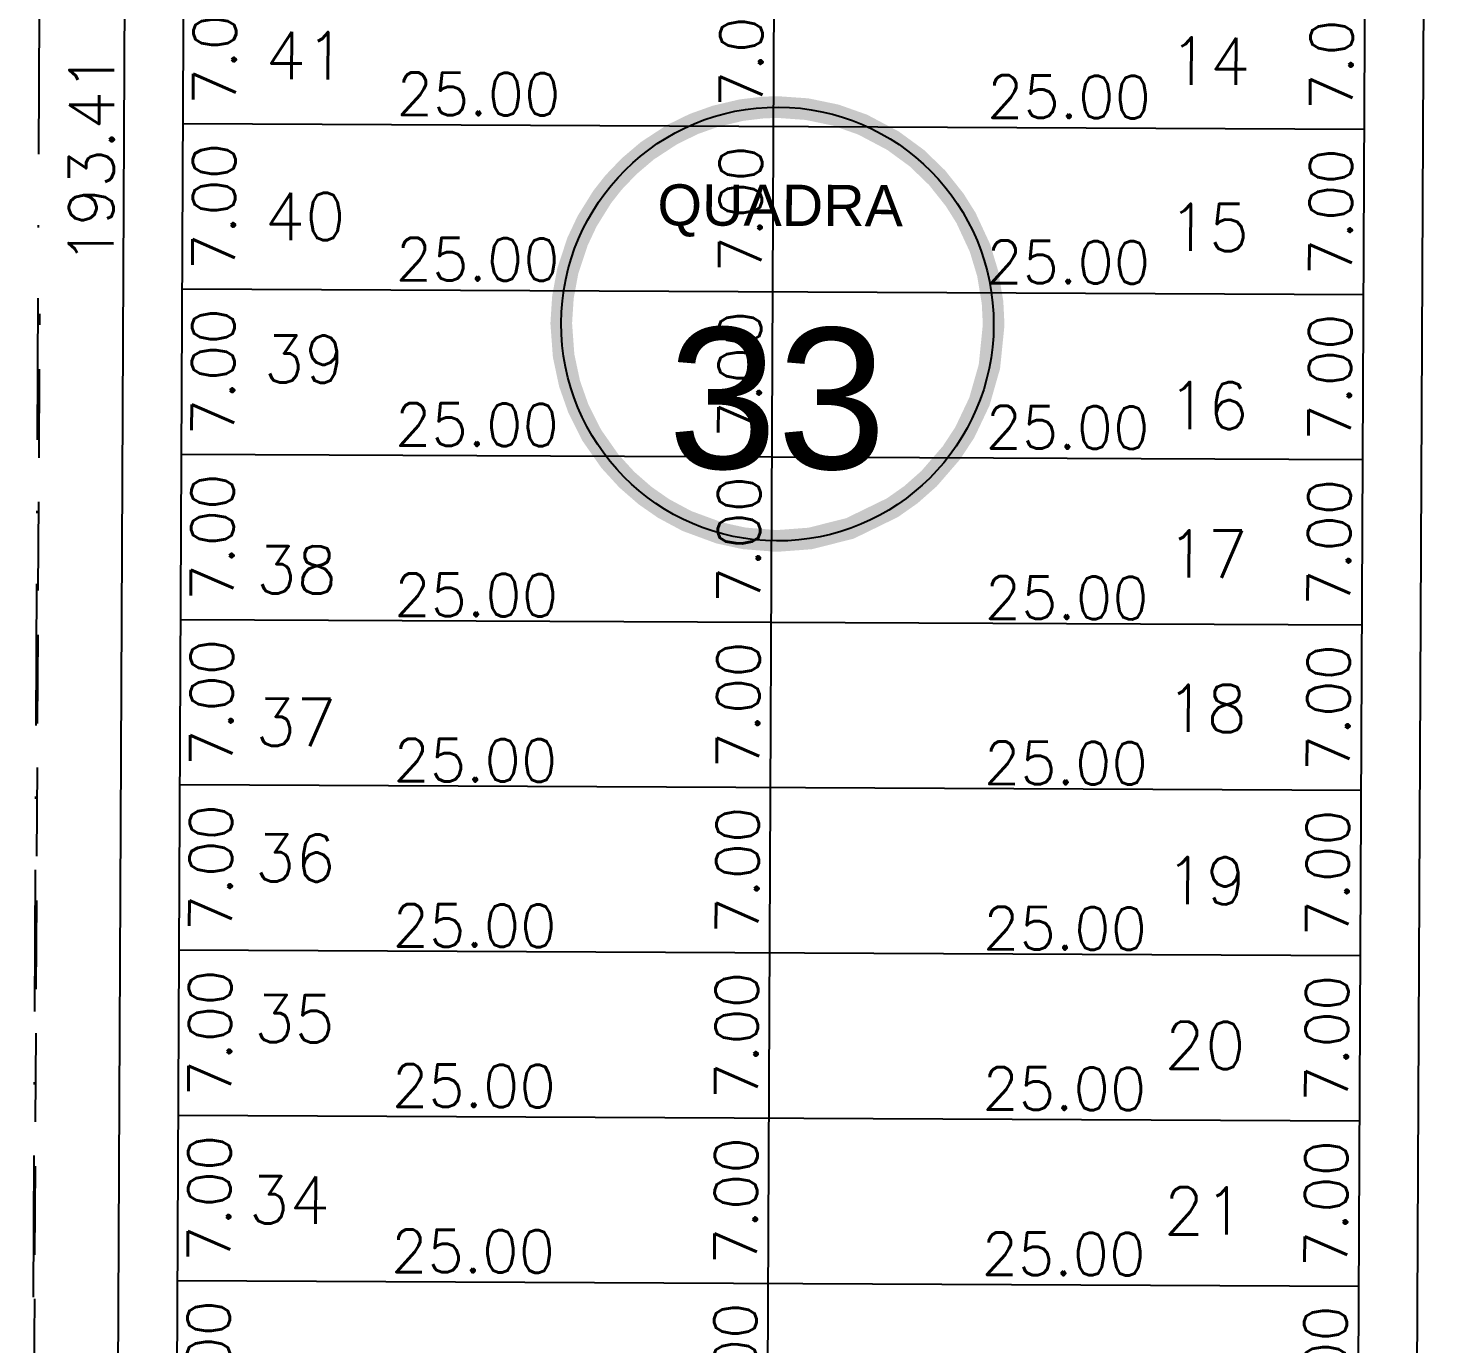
# Model space of a CAD drawing. Header units: millimetres. Extents: x -4430026 to 4783824, y 584 to 9593110.
# Drawn here: x 2610.2 to 2669.7, y 1553.8 to 1609.6 of the extents above; entities that cross this region are included whole.
import ezdxf
from ezdxf.enums import TextEntityAlignment as Align

# ---------------------------------------------------------------- set-up
doc = ezdxf.new("R2010")
doc.units = ezdxf.units.MM
for name, pattern in [('DASHDOT', [1, 0.5, -0.25, 0, -0.25]), ('HIDDEN', [0.375, 0.25, -0.125]), ('HIDDEN2', [0.1875, 0.125, -0.0625])]:
    doc.linetypes.add(name, pattern=pattern)
for name, color, linetype in [('boundary filipe', 6, 'Continuous'), ('Calçada', 1, 'Continuous'), ('Cota', 8, 'Continuous'), ('COTAS', 8, 'Continuous'), ('Lotes', 2, 'Continuous'), ('Numero de lotes', 5, 'Continuous'), ('númeraçãoquadras', 4, 'Continuous'), ('Projeção', 8, 'HIDDEN2'), ('QUADRA', 4, 'Continuous')]:
    doc.layers.add(name, color=color, linetype=linetype)
doc.styles.add('arcad1', font='romans.shx')
doc.styles.add('ROMANS', font='romans.shx')
doc.styles.add('STYLE1', font='sanss___.ttf')
doc.dimstyles.new('BOLA100', dxfattribs={"dimscale": 0, "dimtxt": 1.9, "dimasz": 0.18, "dimexe": 0.18, "dimexo": 0.063, "dimgap": 0, "dimtad": 1, "dimzin": 4, "dimdsep": 46, "dimtxsty": 'ROMANS', "dimcen": 0.09, "dimse1": 1, "dimse2": 1, "dimsd1": 1, "dimsd2": 1, "dimclrt": 256, "dimaunit": 1, "dimadec": 4, "dimazin": 0, "dimtfac": 1.2, "dimtix": 1, "dimtmove": 2, "dimatfit": 3, "dimfxl": 1, "dimtvp": 2, "dimtolj": 1, "dimtzin": 4, "dimarcsym": 0})
doc.dimstyles.get("Standard").update_dxf_attribs({"dimtxt": 0.18, "dimasz": 0.18, "dimexe": 0.18, "dimexo": 0.0625, "dimgap": 0.09, "dimtad": 0, "dimtih": 1, "dimtoh": 1, "dimdec": 4, "dimzin": 0, "dimdsep": 46, "dimtxsty": 'Standard', "dimcen": 0.09, "dimadec": 0, "dimazin": 0, "dimtfac": 1, "dimtdec": 4, "dimtofl": 0, "dimtmove": 0, "dimatfit": 3, "dimfxl": 1, "dimtolj": 1, "dimtzin": 0, "dimarcsym": 0})

# ---------------------------------------------------------------- blocks, each defined once
blk = doc.blocks.new('NUM_quadra')
at = {"color": 6, "const_width": 0.02}
blk.add_lwpolyline([(-0.0134, 0.1996), (-0.034, 0.1971), (-0.0579, 0.1914), (-0.0779, 0.1842), (-0.0981, 0.1743), (-0.1208, 0.1594), (-0.1377, 0.145), (-0.1521, 0.1299), (-0.1625, 0.1166), (-0.1764, 0.0942), (-0.1852, 0.0754), (-0.1941, 0.0483), (-0.1985, 0.0243), (-0.2, 0), (-0.1977, -0.0299), (-0.1921, -0.0556), (-0.1839, -0.0786), (-0.1713, -0.1033), (-0.1546, -0.1269), (-0.1389, -0.1439), (-0.1219, -0.1586), (-0.1046, -0.1705), (-0.0831, -0.1819), (-0.0531, -0.1928), (-0.0302, -0.1977), (0, -0.2), (0.0309, -0.1976), (0.0677, -0.1882), (0.1069, -0.169), (0.124, -0.1569), (0.1407, -0.1421), (0.1614, -0.1181), (0.1737, -0.0992), (0.187, -0.071), (0.1962, -0.0386), (0.2, 0), (0.1989, 0.0205), (0.1943, 0.0473), (0.1871, 0.0707), (0.1741, 0.0984), (0.1635, 0.1151), (0.1472, 0.1354), (0.1285, 0.1533), (0.1063, 0.1694), (0.0782, 0.1841), (0.0533, 0.1928), (0.0267, 0.1982), (0, 0.2)], close=True, dxfattribs=at)
blk.add_circle((0, 0), 0.2)
at = {"color": 3, "insert": (-0.1114, 0.1285), "char_height": 0.038, "width": 0.2663, "attachment_point": 1, "style": 'STYLE1'}
blk.add_mtext('\\fArial|b0|i0|c0|p34;QUADRA', dxfattribs=at)
at = {"color": 3, "style": 'STYLE1'}
blk.add_attdef('00', text='', height=0.13, dxfattribs=at).set_placement((0, -0.1335), align=Align.CENTER)
blk = doc.blocks.new('*D13709')
at = {"layer": 'DEFPOINTS', "color": 0, "linetype": 'ByBlock'}
for p in [(2611.151, 1700.816), (2610.244, 1507.413), (2610.244, 1507.413)]:
    blk.add_point(p, dxfattribs=at)
at = {"layer": 'COTAS', "linetype": 'ByBlock', "insert": (2612.925, 1604.022), "char_height": 1.9, "attachment_point": 5, "rotation": 89.73134, "style": 'ROMANS'}
blk.add_mtext('\\A1;193.41', dxfattribs=at)
blk = doc.blocks.new('*D10158')
at = {"layer": 'DEFPOINTS', "color": 0}
for p in [(2616.842, 1612.499), (2616.808, 1605.499), (2621.729, 1605.476)]:
    blk.add_point(p, dxfattribs=at)
at = {"layer": 'COTAS', "color": 41, "insert": (2618.145, 1608.993), "char_height": 1.8, "attachment_point": 5, "rotation": 89.72858, "style": 'ROMANS'}
blk.add_mtext('\\A1;7.00', dxfattribs=at)
blk = doc.blocks.new('*D10159')
at = {"layer": 'DEFPOINTS', "color": 0}
for p in [(2616.808, 1605.499), (2616.775, 1598.499), (2621.696, 1598.476)]:
    blk.add_point(p, dxfattribs=at)
at = {"layer": 'COTAS', "color": 41, "insert": (2618.112, 1601.993), "char_height": 1.8, "attachment_point": 5, "rotation": 89.72858, "style": 'ROMANS'}
blk.add_mtext('\\A1;7.00', dxfattribs=at)
blk = doc.blocks.new('*D10160')
at = {"layer": 'DEFPOINTS', "color": 0}
for p in [(2616.775, 1598.499), (2616.742, 1591.499), (2621.662, 1591.476)]:
    blk.add_point(p, dxfattribs=at)
at = {"layer": 'COTAS', "color": 41, "insert": (2618.079, 1594.993), "char_height": 1.8, "attachment_point": 5, "rotation": 89.72858, "style": 'ROMANS'}
blk.add_mtext('\\A1;7.00', dxfattribs=at)
blk = doc.blocks.new('*D10161')
at = {"layer": 'DEFPOINTS', "color": 0}
for p in [(2616.742, 1591.499), (2616.709, 1584.499), (2621.629, 1584.476)]:
    blk.add_point(p, dxfattribs=at)
at = {"layer": 'COTAS', "color": 41, "insert": (2618.046, 1587.993), "char_height": 1.8, "attachment_point": 5, "rotation": 89.72858, "style": 'ROMANS'}
blk.add_mtext('\\A1;7.00', dxfattribs=at)
blk = doc.blocks.new('*D10162')
at = {"layer": 'DEFPOINTS', "color": 0}
for p in [(2616.709, 1584.499), (2616.676, 1577.499), (2621.596, 1577.476)]:
    blk.add_point(p, dxfattribs=at)
at = {"layer": 'COTAS', "color": 41, "insert": (2618.013, 1580.993), "char_height": 1.8, "attachment_point": 5, "rotation": 89.72858, "style": 'ROMANS'}
blk.add_mtext('\\A1;7.00', dxfattribs=at)
blk = doc.blocks.new('*D10163')
at = {"layer": 'DEFPOINTS', "color": 0}
for p in [(2616.676, 1577.499), (2616.643, 1570.499), (2621.563, 1570.476)]:
    blk.add_point(p, dxfattribs=at)
at = {"layer": 'COTAS', "color": 41, "insert": (2617.98, 1573.993), "char_height": 1.8, "attachment_point": 5, "rotation": 89.72858, "style": 'ROMANS'}
blk.add_mtext('\\A1;7.00', dxfattribs=at)
blk = doc.blocks.new('*D10164')
at = {"layer": 'DEFPOINTS', "color": 0}
for p in [(2616.643, 1570.499), (2616.609, 1563.499), (2621.53, 1563.476)]:
    blk.add_point(p, dxfattribs=at)
at = {"layer": 'COTAS', "color": 41, "insert": (2617.946, 1566.993), "char_height": 1.8, "attachment_point": 5, "rotation": 89.72858, "style": 'ROMANS'}
blk.add_mtext('\\A1;7.00', dxfattribs=at)
blk = doc.blocks.new('*D10165')
at = {"layer": 'DEFPOINTS', "color": 0}
for p in [(2616.609, 1563.499), (2616.576, 1556.499), (2621.497, 1556.476)]:
    blk.add_point(p, dxfattribs=at)
at = {"layer": 'COTAS', "color": 41, "insert": (2617.913, 1559.993), "char_height": 1.8, "attachment_point": 5, "rotation": 89.72858, "style": 'ROMANS'}
blk.add_mtext('\\A1;7.00', dxfattribs=at)
blk = doc.blocks.new('*D10166')
at = {"layer": 'DEFPOINTS', "color": 0}
for p in [(2616.576, 1556.499), (2616.543, 1549.5), (2621.463, 1549.476)]:
    blk.add_point(p, dxfattribs=at)
at = {"layer": 'COTAS', "color": 41, "insert": (2617.88, 1552.993), "char_height": 1.8, "attachment_point": 5, "rotation": 89.72858, "style": 'ROMANS'}
blk.add_mtext('\\A1;7.00', dxfattribs=at)
blk = doc.blocks.new('*D10190')
at = {"layer": 'DEFPOINTS', "color": 0}
for p in [(2641.576, 1556.381), (2643.792, 1556.371), (2641.543, 1549.381)]:
    blk.add_point(p, dxfattribs=at)
at = {"layer": 'COTAS', "color": 41, "insert": (2640.176, 1552.888), "char_height": 1.8, "attachment_point": 5, "rotation": 89.72858, "style": 'ROMANS'}
blk.add_mtext('\\A1;7.00', dxfattribs=at)
blk = doc.blocks.new('*D10191')
at = {"layer": 'DEFPOINTS', "color": 0}
for p in [(2641.609, 1563.381), (2643.825, 1563.37), (2641.576, 1556.381)]:
    blk.add_point(p, dxfattribs=at)
at = {"layer": 'COTAS', "color": 41, "insert": (2640.209, 1559.888), "char_height": 1.8, "attachment_point": 5, "rotation": 89.72858, "style": 'ROMANS'}
blk.add_mtext('\\A1;7.00', dxfattribs=at)
blk = doc.blocks.new('*D10192')
at = {"layer": 'DEFPOINTS', "color": 0}
for p in [(2641.642, 1570.381), (2643.859, 1570.37), (2641.609, 1563.381)]:
    blk.add_point(p, dxfattribs=at)
at = {"layer": 'COTAS', "color": 41, "insert": (2640.242, 1566.887), "char_height": 1.8, "attachment_point": 5, "rotation": 89.72858, "style": 'ROMANS'}
blk.add_mtext('\\A1;7.00', dxfattribs=at)
blk = doc.blocks.new('*D10193')
at = {"layer": 'DEFPOINTS', "color": 0}
for p in [(2641.676, 1577.381), (2643.892, 1577.37), (2641.642, 1570.381)]:
    blk.add_point(p, dxfattribs=at)
at = {"layer": 'COTAS', "color": 41, "insert": (2640.275, 1573.887), "char_height": 1.8, "attachment_point": 5, "rotation": 89.72858, "style": 'ROMANS'}
blk.add_mtext('\\A1;7.00', dxfattribs=at)
blk = doc.blocks.new('*D10194')
at = {"layer": 'DEFPOINTS', "color": 0}
for p in [(2641.709, 1584.381), (2643.925, 1584.37), (2641.676, 1577.381)]:
    blk.add_point(p, dxfattribs=at)
at = {"layer": 'COTAS', "color": 41, "insert": (2640.308, 1580.887), "char_height": 1.8, "attachment_point": 5, "rotation": 89.72858, "style": 'ROMANS'}
blk.add_mtext('\\A1;7.00', dxfattribs=at)
blk = doc.blocks.new('*D10195')
at = {"layer": 'DEFPOINTS', "color": 0}
for p in [(2641.742, 1591.381), (2643.958, 1591.37), (2641.709, 1584.381)]:
    blk.add_point(p, dxfattribs=at)
at = {"layer": 'COTAS', "color": 41, "insert": (2640.341, 1587.887), "char_height": 1.8, "attachment_point": 5, "rotation": 89.72858, "style": 'ROMANS'}
blk.add_mtext('\\A1;7.00', dxfattribs=at)
blk = doc.blocks.new('*D10196')
at = {"layer": 'DEFPOINTS', "color": 0}
for p in [(2641.775, 1598.381), (2643.991, 1598.37), (2641.742, 1591.381)]:
    blk.add_point(p, dxfattribs=at)
at = {"layer": 'COTAS', "color": 41, "insert": (2640.375, 1594.887), "char_height": 1.8, "attachment_point": 5, "rotation": 89.72858, "style": 'ROMANS'}
blk.add_mtext('\\A1;7.00', dxfattribs=at)
blk = doc.blocks.new('*D10197')
at = {"layer": 'DEFPOINTS', "color": 0}
for p in [(2641.808, 1605.381), (2644.024, 1605.37), (2641.775, 1598.381)]:
    blk.add_point(p, dxfattribs=at)
at = {"layer": 'COTAS', "color": 41, "insert": (2640.408, 1601.887), "char_height": 1.8, "attachment_point": 5, "rotation": 89.72858, "style": 'ROMANS'}
blk.add_mtext('\\A1;7.00', dxfattribs=at)
blk = doc.blocks.new('*D10198')
at = {"layer": 'DEFPOINTS', "color": 0}
for p in [(2641.841, 1612.38), (2644.057, 1612.37), (2641.808, 1605.381)]:
    blk.add_point(p, dxfattribs=at)
at = {"layer": 'COTAS', "color": 41, "insert": (2640.441, 1608.887), "char_height": 1.8, "attachment_point": 5, "rotation": 89.72858, "style": 'ROMANS'}
blk.add_mtext('\\A1;7.00', dxfattribs=at)
blk = doc.blocks.new('*D10238')
at = {"layer": 'DEFPOINTS', "color": 0}
for p in [(2616.638, 1569.481), (2641.638, 1569.362), (2641.631, 1567.887)]:
    blk.add_point(p, dxfattribs=at)
at = {"layer": 'Cota', "color": 41, "insert": (2629.148, 1571.546), "char_height": 1.8, "attachment_point": 5, "rotation": 359.72858, "style": 'ROMANS'}
blk.add_mtext('\\A1;25.00', dxfattribs=at)
blk = doc.blocks.new('*D10239')
at = {"layer": 'DEFPOINTS', "color": 0}
for p in [(2641.638, 1569.362), (2666.637, 1569.244), (2666.63, 1567.768)]:
    blk.add_point(p, dxfattribs=at)
at = {"layer": 'Cota', "color": 41, "insert": (2654.147, 1571.427), "char_height": 1.8, "attachment_point": 5, "rotation": 359.72858, "style": 'ROMANS'}
blk.add_mtext('\\A1;25.00', dxfattribs=at)
blk = doc.blocks.new('*D10240')
at = {"layer": 'DEFPOINTS', "color": 0}
for p in [(2616.671, 1576.481), (2641.671, 1576.362), (2641.664, 1574.886)]:
    blk.add_point(p, dxfattribs=at)
at = {"layer": 'Cota', "color": 41, "insert": (2629.181, 1578.546), "char_height": 1.8, "attachment_point": 5, "rotation": 359.72858, "style": 'ROMANS'}
blk.add_mtext('\\A1;25.00', dxfattribs=at)
blk = doc.blocks.new('*D10241')
at = {"layer": 'DEFPOINTS', "color": 0}
for p in [(2641.671, 1576.362), (2666.67, 1576.244), (2666.663, 1574.768)]:
    blk.add_point(p, dxfattribs=at)
at = {"layer": 'Cota', "color": 41, "insert": (2654.181, 1578.427), "char_height": 1.8, "attachment_point": 5, "rotation": 359.72858, "style": 'ROMANS'}
blk.add_mtext('\\A1;25.00', dxfattribs=at)
blk = doc.blocks.new('*D10242')
at = {"layer": 'DEFPOINTS', "color": 0}
for p in [(2616.704, 1583.481), (2641.704, 1583.362), (2641.697, 1581.886)]:
    blk.add_point(p, dxfattribs=at)
at = {"layer": 'Cota', "color": 41, "insert": (2629.214, 1585.546), "char_height": 1.8, "attachment_point": 5, "rotation": 359.72858, "style": 'ROMANS'}
blk.add_mtext('\\A1;25.00', dxfattribs=at)
blk = doc.blocks.new('*D10243')
at = {"layer": 'DEFPOINTS', "color": 0}
for p in [(2641.704, 1583.362), (2666.704, 1583.244), (2666.697, 1581.768)]:
    blk.add_point(p, dxfattribs=at)
at = {"layer": 'Cota', "color": 41, "insert": (2654.214, 1585.427), "char_height": 1.8, "attachment_point": 5, "rotation": 359.72858, "style": 'ROMANS'}
blk.add_mtext('\\A1;25.00', dxfattribs=at)
blk = doc.blocks.new('*D10244')
at = {"layer": 'DEFPOINTS', "color": 0}
for p in [(2616.738, 1590.694), (2641.738, 1590.576), (2641.731, 1589.1)]:
    blk.add_point(p, dxfattribs=at)
at = {"layer": 'Cota', "color": 41, "insert": (2629.248, 1592.759), "char_height": 1.8, "attachment_point": 5, "rotation": 359.72858, "style": 'ROMANS'}
blk.add_mtext('\\A1;25.00', dxfattribs=at)
blk = doc.blocks.new('*D10245')
at = {"layer": 'DEFPOINTS', "color": 0}
for p in [(2641.738, 1590.576), (2666.738, 1590.457), (2666.731, 1588.981)]:
    blk.add_point(p, dxfattribs=at)
at = {"layer": 'Cota', "color": 41, "insert": (2654.248, 1592.64), "char_height": 1.8, "attachment_point": 5, "rotation": 359.72858, "style": 'ROMANS'}
blk.add_mtext('\\A1;25.00', dxfattribs=at)
blk = doc.blocks.new('*D10246')
at = {"layer": 'DEFPOINTS', "color": 0}
for p in [(2616.771, 1597.694), (2641.771, 1597.575), (2641.764, 1596.1)]:
    blk.add_point(p, dxfattribs=at)
at = {"layer": 'Cota', "color": 41, "insert": (2629.281, 1599.759), "char_height": 1.8, "attachment_point": 5, "rotation": 359.72858, "style": 'ROMANS'}
blk.add_mtext('\\A1;25.00', dxfattribs=at)
blk = doc.blocks.new('*D10247')
at = {"layer": 'DEFPOINTS', "color": 0}
for p in [(2641.771, 1597.575), (2666.771, 1597.457), (2666.764, 1595.981)]:
    blk.add_point(p, dxfattribs=at)
at = {"layer": 'Cota', "color": 41, "insert": (2654.281, 1599.64), "char_height": 1.8, "attachment_point": 5, "rotation": 359.72858, "style": 'ROMANS'}
blk.add_mtext('\\A1;25.00', dxfattribs=at)
blk = doc.blocks.new('*D10248')
at = {"layer": 'DEFPOINTS', "color": 0}
for p in [(2616.805, 1604.694), (2641.804, 1604.575), (2641.797, 1603.1)]:
    blk.add_point(p, dxfattribs=at)
at = {"layer": 'Cota', "color": 41, "insert": (2629.315, 1606.759), "char_height": 1.8, "attachment_point": 5, "rotation": 359.72858, "style": 'ROMANS'}
blk.add_mtext('\\A1;25.00', dxfattribs=at)
blk = doc.blocks.new('*D10249')
at = {"layer": 'DEFPOINTS', "color": 0}
for p in [(2641.804, 1604.575), (2666.804, 1604.457), (2666.797, 1602.981)]:
    blk.add_point(p, dxfattribs=at)
at = {"layer": 'Cota', "color": 41, "insert": (2654.314, 1606.64), "char_height": 1.8, "attachment_point": 5, "rotation": 359.72858, "style": 'ROMANS'}
blk.add_mtext('\\A1;25.00', dxfattribs=at)
blk = doc.blocks.new('*D10250')
at = {"layer": 'DEFPOINTS', "color": 0}
for p in [(2616.606, 1562.694), (2641.605, 1562.576), (2641.598, 1561.1)]:
    blk.add_point(p, dxfattribs=at)
at = {"layer": 'Cota', "color": 41, "insert": (2629.116, 1564.759), "char_height": 1.8, "attachment_point": 5, "rotation": 359.72858, "style": 'ROMANS'}
blk.add_mtext('\\A1;25.00', dxfattribs=at)
blk = doc.blocks.new('*D10251')
at = {"layer": 'DEFPOINTS', "color": 0}
for p in [(2641.605, 1562.576), (2666.605, 1562.457), (2666.598, 1560.982)]:
    blk.add_point(p, dxfattribs=at)
at = {"layer": 'Cota', "color": 41, "insert": (2654.115, 1564.641), "char_height": 1.8, "attachment_point": 5, "rotation": 359.72858, "style": 'ROMANS'}
blk.add_mtext('\\A1;25.00', dxfattribs=at)
blk = doc.blocks.new('*D10258')
at = {"layer": 'DEFPOINTS', "color": 0}
for p in [(2616.573, 1555.694), (2641.572, 1555.576), (2641.565, 1554.1)]:
    blk.add_point(p, dxfattribs=at)
at = {"layer": 'Cota', "color": 41, "insert": (2629.082, 1557.759), "char_height": 1.8, "attachment_point": 5, "rotation": 359.72858, "style": 'ROMANS'}
blk.add_mtext('\\A1;25.00', dxfattribs=at)
blk = doc.blocks.new('*D10259')
at = {"layer": 'DEFPOINTS', "color": 0}
for p in [(2641.572, 1555.576), (2666.572, 1555.458), (2666.565, 1553.982)]:
    blk.add_point(p, dxfattribs=at)
at = {"layer": 'Cota', "color": 41, "insert": (2654.082, 1557.641), "char_height": 1.8, "attachment_point": 5, "rotation": 359.72858, "style": 'ROMANS'}
blk.add_mtext('\\A1;25.00', dxfattribs=at)
blk = doc.blocks.new('*D8175')
at = {"layer": 'DEFPOINTS', "color": 0}
for p in [(2666.563, 1556.263), (2668.779, 1556.252), (2666.53, 1549.263)]:
    blk.add_point(p, dxfattribs=at)
at = {"layer": 'COTAS', "color": 41, "insert": (2665.162, 1552.769), "char_height": 1.8, "attachment_point": 5, "rotation": 89.72858, "style": 'ROMANS'}
blk.add_mtext('\\A1;7.00', dxfattribs=at)
blk = doc.blocks.new('*D8176')
at = {"layer": 'DEFPOINTS', "color": 0}
for p in [(2666.596, 1563.263), (2668.812, 1563.252), (2666.563, 1556.263)]:
    blk.add_point(p, dxfattribs=at)
at = {"layer": 'COTAS', "color": 41, "insert": (2665.196, 1559.769), "char_height": 1.8, "attachment_point": 5, "rotation": 89.72858, "style": 'ROMANS'}
blk.add_mtext('\\A1;7.00', dxfattribs=at)
blk = doc.blocks.new('*D8177')
at = {"layer": 'DEFPOINTS', "color": 0}
for p in [(2666.629, 1570.263), (2668.845, 1570.252), (2666.596, 1563.263)]:
    blk.add_point(p, dxfattribs=at)
at = {"layer": 'COTAS', "color": 41, "insert": (2665.229, 1566.769), "char_height": 1.8, "attachment_point": 5, "rotation": 89.72858, "style": 'ROMANS'}
blk.add_mtext('\\A1;7.00', dxfattribs=at)
blk = doc.blocks.new('*D8178')
at = {"layer": 'DEFPOINTS', "color": 0}
for p in [(2666.662, 1577.262), (2668.878, 1577.252), (2666.629, 1570.263)]:
    blk.add_point(p, dxfattribs=at)
at = {"layer": 'COTAS', "color": 41, "insert": (2665.262, 1573.769), "char_height": 1.8, "attachment_point": 5, "rotation": 89.72858, "style": 'ROMANS'}
blk.add_mtext('\\A1;7.00', dxfattribs=at)
blk = doc.blocks.new('*D8179')
at = {"layer": 'DEFPOINTS', "color": 0}
for p in [(2666.695, 1584.262), (2668.912, 1584.252), (2666.662, 1577.262)]:
    blk.add_point(p, dxfattribs=at)
at = {"layer": 'COTAS', "color": 41, "insert": (2665.295, 1580.769), "char_height": 1.8, "attachment_point": 5, "rotation": 89.72858, "style": 'ROMANS'}
blk.add_mtext('\\A1;7.00', dxfattribs=at)
blk = doc.blocks.new('*D8180')
at = {"layer": 'DEFPOINTS', "color": 0}
for p in [(2666.729, 1591.262), (2668.945, 1591.252), (2666.695, 1584.262)]:
    blk.add_point(p, dxfattribs=at)
at = {"layer": 'COTAS', "color": 41, "insert": (2665.328, 1587.769), "char_height": 1.8, "attachment_point": 5, "rotation": 89.72858, "style": 'ROMANS'}
blk.add_mtext('\\A1;7.00', dxfattribs=at)
blk = doc.blocks.new('*D8181')
at = {"layer": 'DEFPOINTS', "color": 0}
for p in [(2666.762, 1598.262), (2668.978, 1598.252), (2666.729, 1591.262)]:
    blk.add_point(p, dxfattribs=at)
at = {"layer": 'COTAS', "color": 41, "insert": (2665.361, 1594.769), "char_height": 1.8, "attachment_point": 5, "rotation": 89.72858, "style": 'ROMANS'}
blk.add_mtext('\\A1;7.00', dxfattribs=at)
blk = doc.blocks.new('*D8182')
at = {"layer": 'DEFPOINTS', "color": 0}
for p in [(2666.795, 1605.262), (2669.011, 1605.252), (2666.762, 1598.262)]:
    blk.add_point(p, dxfattribs=at)
at = {"layer": 'COTAS', "color": 41, "insert": (2665.395, 1601.769), "char_height": 1.8, "attachment_point": 5, "rotation": 89.72858, "style": 'ROMANS'}
blk.add_mtext('\\A1;7.00', dxfattribs=at)
blk = doc.blocks.new('*D8183')
at = {"layer": 'DEFPOINTS', "color": 0}
for p in [(2666.828, 1612.262), (2669.044, 1612.252), (2666.795, 1605.262)]:
    blk.add_point(p, dxfattribs=at)
at = {"layer": 'COTAS', "color": 41, "insert": (2665.428, 1608.769), "char_height": 1.8, "attachment_point": 5, "rotation": 89.72858, "style": 'ROMANS'}
blk.add_mtext('\\A1;7.00', dxfattribs=at)

msp = doc.modelspace()

# ---------------------------------------------------------------- linework, layer by layer
at = {"layer": 'boundary filipe', "elevation": 2.439}
msp.add_lwpolyline([(2616.373, 1513.571), (2617.209, 1689.958, 0.003253), (2667.192, 1686.453), (2666.376, 1514.046), (2616.373, 1513.571)], format="xyb", close=True, dxfattribs=at)
at = {"layer": 'Calçada'}
for p, q in [((2613.89, 1517.133, 2.439), (2614.691, 1686.212, 2.439)), ((2668.892, 1517.485, 2.439), (2669.677, 1683.143, 2.439))]:
    msp.add_line(p, q, dxfattribs=at)
at = {"layer": 'Lotes'}
for p, q in [((2641.374, 1513.809, 2.439), (2642.2, 1688.124, 2.439)), ((2666.808, 1605.262, 2.439), (2616.808, 1605.499, 2.439)), ((2666.775, 1598.262, 2.439), (2616.775, 1598.499, 2.439)), ((2666.742, 1591.262, 2.439), (2616.742, 1591.499, 2.439)), ((2666.708, 1584.262, 2.439), (2616.709, 1584.499, 2.439)), ((2666.675, 1577.262, 2.439), (2616.676, 1577.499, 2.439)), ((2666.642, 1570.262, 2.439), (2616.643, 1570.499, 2.439)), ((2666.609, 1563.263, 2.439), (2616.609, 1563.499, 2.439)), ((2666.576, 1556.263, 2.439), (2616.576, 1556.499, 2.439))]:
    msp.add_line(p, q, dxfattribs=at)
at = {"layer": 'Projeção', "linetype": 'DASHDOT', "ltscale": 12}
msp.add_line((2610.244, 1507.413, 2.439), (2612.381, 1958.608, 2.439), dxfattribs=at)
at = {"layer": 'Projeção', "linetype": 'HIDDEN', "ltscale": 15}
msp.add_line((2610.273, 1506.984, 103.708), (2610.738, 1597.45, 103.708), dxfattribs=at)
at = {"layer": 'QUADRA', "elevation": 2.439}
msp.add_lwpolyline([(2616.373, 1513.571), (2617.209, 1689.958, 0.003253), (2667.192, 1686.453), (2666.376, 1514.046), (2616.373, 1513.571)], format="xyb", close=True, dxfattribs=at)

# ---------------------------------------------------------------- block references
at = {"layer": 'númeraçãoquadras', "linetype": 'ByBlock', "extrusion": (0.084423, -0.000343131, 0.99643)}
ref = msp.add_blockref('NUM_quadra', (1607.744, -2625.901, 224.228), dxfattribs=dict(at, xscale=45.93175888062505, yscale=45.93175888063583, zscale=45.9317585301846, rotation=270.0385460290153))
ref.add_attrib('00', '33', dxfattribs={"layer": '0', "color": 3, "extrusion": (0.084423, -0.000343131, 0.99643), "height": 5.9711, "rotation": 270.03855, "style": 'STYLE1'}).set_placement((1601.614, -2625.905, 224.228), align=Align.CENTER)

# ---------------------------------------------------------------- texts
at = {"layer": 'Numero de lotes', "style": 'arcad1'}
for s, p in [('41', (2622, 1608.385, 2.439)), ('14', (2660.267, 1608.15, 2.439)), ('40', (2621.968, 1601.574, 2.439)), ('15', (2660.234, 1601.109, 2.439)), ('39', (2621.939, 1595.533, 2.439)), ('16', (2660.198, 1593.566, 2.439)), ('17', (2660.168, 1587.279, 2.439)), ('38', (2621.614, 1586.609, 2.439)), ('18', (2660.137, 1580.741, 2.439)), ('37', (2621.583, 1580.15, 2.439)), ('36', (2621.556, 1574.408, 2.439)), ('19', (2660.103, 1573.449, 2.439)), ('35', (2621.524, 1567.601, 2.439)), ('20', (2660.07, 1566.473, 2.439)), ('34', (2621.303, 1559.927, 2.439)), ('21', (2660.036, 1559.464, 2.439))]:
    msp.add_text(s, height=2, rotation=359.72858, dxfattribs=at).set_placement(p, align=Align.MIDDLE_CENTER)

# ---------------------------------------------------------------- dimensions: what is measured, and where the dimension line sits
at = {"layer": 'Cota'}
for p1, p2, picture, middle in [((2616.805, 1604.694, 2.439), (2641.804, 1604.575, 2.439), '*D10248', (2629.315, 1606.759, 2.439)), ((2616.771, 1597.694, 2.439), (2641.771, 1597.575, 2.439), '*D10246', (2629.281, 1599.759, 2.439)), ((2616.738, 1590.694, 2.439), (2641.738, 1590.576, 2.439), '*D10244', (2629.248, 1592.759, 2.439)), ((2616.704, 1583.481, 2.439), (2641.704, 1583.362, 2.439), '*D10242', (2629.214, 1585.546, 2.439)), ((2616.671, 1576.481, 2.439), (2641.671, 1576.362, 2.439), '*D10240', (2629.181, 1578.546, 2.439)), ((2616.638, 1569.481, 2.439), (2641.638, 1569.362, 2.439), '*D10238', (2629.148, 1571.546, 2.439)), ((2616.606, 1562.694, 2.439), (2641.605, 1562.576, 2.439), '*D10250', (2629.116, 1564.759, 2.439)), ((2616.573, 1555.694, 2.439), (2641.572, 1555.576, 2.439), '*D10258', (2629.082, 1557.759, 2.439))]:
    dim = msp.add_aligned_dim(p1=p1, p2=p2, distance=-1.476, dimstyle='Standard', override={"dimtxt": 1.8, "dimexo": 0.063, "dimgap": 0, "dimtih": 0, "dimtoh": 0, "dimdec": 2, "dimzin": 4, "dimtxsty": 'ROMANS', "dimse1": 1, "dimse2": 1, "dimsd1": 1, "dimsd2": 1, "dimclrt": 41, "dimtfac": 1.2, "dimtdec": 2, "dimtix": 1, "dimtofl": 1, "dimtmove": 2, "dimfxl": 0.18, "dimfxlon": 1, "dimtvp": 2, "dimtzin": 4}, dxfattribs=at)
    dim.commit()
    dim.dimension.update_dxf_attribs({"geometry": picture, "text_midpoint": middle})
for base, p1, p2, picture, middle in [((2666.797, 1602.981, 2.439), (2641.804, 1604.575, 2.439), (2666.804, 1604.457, 2.439), '*D10249', (2654.314, 1606.64, 2.439)), ((2666.764, 1595.981, 2.439), (2641.771, 1597.575, 2.439), (2666.771, 1597.457, 2.439), '*D10247', (2654.281, 1599.64, 2.439)), ((2666.731, 1588.981, 2.439), (2641.738, 1590.576, 2.439), (2666.738, 1590.457, 2.439), '*D10245', (2654.248, 1592.64, 2.439)), ((2666.697, 1581.768, 2.439), (2641.704, 1583.362, 2.439), (2666.704, 1583.244, 2.439), '*D10243', (2654.214, 1585.427, 2.439)), ((2666.663, 1574.768, 2.439), (2641.671, 1576.362, 2.439), (2666.67, 1576.244, 2.439), '*D10241', (2654.181, 1578.427, 2.439)), ((2666.63, 1567.768, 2.439), (2641.638, 1569.362, 2.439), (2666.637, 1569.244, 2.439), '*D10239', (2654.147, 1571.427, 2.439)), ((2666.598, 1560.982, 2.439), (2641.605, 1562.576, 2.439), (2666.605, 1562.457, 2.439), '*D10251', (2654.115, 1564.641, 2.439)), ((2666.565, 1553.982, 2.439), (2641.572, 1555.576, 2.439), (2666.572, 1555.458, 2.439), '*D10259', (2654.082, 1557.641, 2.439))]:
    dim = msp.add_linear_dim(base=base, p1=p1, p2=p2, angle=179.72858, dimstyle='Standard', override={"dimtxt": 1.8, "dimexo": 0.063, "dimgap": 0, "dimtih": 0, "dimtoh": 0, "dimdec": 2, "dimzin": 4, "dimtxsty": 'ROMANS', "dimse1": 1, "dimse2": 1, "dimsd1": 1, "dimsd2": 1, "dimclrt": 41, "dimtfac": 1.2, "dimtdec": 2, "dimtix": 1, "dimtofl": 1, "dimtmove": 2, "dimfxl": 0.18, "dimfxlon": 1, "dimtvp": 2, "dimtzin": 4}, dxfattribs=at)
    dim.commit()
    dim.dimension.update_dxf_attribs({"geometry": picture, "text_midpoint": middle})
at = {"layer": 'COTAS', "linetype": 'ByBlock'}
dim = msp.add_linear_dim(base=(2610.244, 1507.413, 2.439), p1=(2611.151, 1700.816, 2.439), p2=(2610.244, 1507.413, 2.439), angle=269.73134, dimstyle='BOLA100', override={"dimscale": 1, "dimfxl": 0.18}, dxfattribs=at)
dim.commit()
dim.dimension.update_dxf_attribs({"geometry": '*D13709', "text_midpoint": (2612.925, 1604.022, 2.439), "dimtype": 161})
at = {"layer": 'COTAS'}
for base, p1, p2, picture, middle in [((2621.729, 1605.476, 2.439), (2616.842, 1612.499, 2.439), (2616.808, 1605.499, 2.439), '*D10158', (2618.145, 1608.993, 2.439)), ((2644.057, 1612.37, 2.439), (2641.808, 1605.381, 2.439), (2641.841, 1612.38, 2.439), '*D10198', (2640.441, 1608.887, 2.439)), ((2669.044, 1612.252, 2.439), (2666.795, 1605.262, 2.439), (2666.828, 1612.262, 2.439), '*D8183', (2665.428, 1608.769, 2.439)), ((2621.696, 1598.476, 2.439), (2616.808, 1605.499, 2.439), (2616.775, 1598.499, 2.439), '*D10159', (2618.112, 1601.993, 2.439)), ((2644.024, 1605.37, 2.439), (2641.775, 1598.381, 2.439), (2641.808, 1605.381, 2.439), '*D10197', (2640.408, 1601.887, 2.439)), ((2669.011, 1605.252, 2.439), (2666.762, 1598.262, 2.439), (2666.795, 1605.262, 2.439), '*D8182', (2665.395, 1601.769, 2.439)), ((2621.662, 1591.476, 2.439), (2616.775, 1598.499, 2.439), (2616.742, 1591.499, 2.439), '*D10160', (2618.079, 1594.993, 2.439)), ((2643.991, 1598.37, 2.439), (2641.742, 1591.381, 2.439), (2641.775, 1598.381, 2.439), '*D10196', (2640.375, 1594.887, 2.439)), ((2668.978, 1598.252, 2.439), (2666.729, 1591.262, 2.439), (2666.762, 1598.262, 2.439), '*D8181', (2665.361, 1594.769, 2.439)), ((2621.629, 1584.476, 2.439), (2616.742, 1591.499, 2.439), (2616.709, 1584.499, 2.439), '*D10161', (2618.046, 1587.993, 2.439)), ((2643.958, 1591.37, 2.439), (2641.709, 1584.381, 2.439), (2641.742, 1591.381, 2.439), '*D10195', (2640.341, 1587.887, 2.439)), ((2668.945, 1591.252, 2.439), (2666.695, 1584.262, 2.439), (2666.729, 1591.262, 2.439), '*D8180', (2665.328, 1587.769, 2.439)), ((2621.596, 1577.476, 2.439), (2616.709, 1584.499, 2.439), (2616.676, 1577.499, 2.439), '*D10162', (2618.013, 1580.993, 2.439)), ((2643.925, 1584.37, 2.439), (2641.676, 1577.381, 2.439), (2641.709, 1584.381, 2.439), '*D10194', (2640.308, 1580.887, 2.439)), ((2668.912, 1584.252, 2.439), (2666.662, 1577.262, 2.439), (2666.695, 1584.262, 2.439), '*D8179', (2665.295, 1580.769, 2.439)), ((2621.563, 1570.476, 2.439), (2616.676, 1577.499, 2.439), (2616.643, 1570.499, 2.439), '*D10163', (2617.98, 1573.993, 2.439)), ((2643.892, 1577.37, 2.439), (2641.642, 1570.381, 2.439), (2641.676, 1577.381, 2.439), '*D10193', (2640.275, 1573.887, 2.439)), ((2668.878, 1577.252, 2.439), (2666.629, 1570.263, 2.439), (2666.662, 1577.262, 2.439), '*D8178', (2665.262, 1573.769, 2.439)), ((2621.53, 1563.476, 2.439), (2616.643, 1570.499, 2.439), (2616.609, 1563.499, 2.439), '*D10164', (2617.946, 1566.993, 2.439)), ((2643.859, 1570.37, 2.439), (2641.609, 1563.381, 2.439), (2641.642, 1570.381, 2.439), '*D10192', (2640.242, 1566.887, 2.439)), ((2668.845, 1570.252, 2.439), (2666.596, 1563.263, 2.439), (2666.629, 1570.263, 2.439), '*D8177', (2665.229, 1566.769, 2.439)), ((2621.497, 1556.476, 2.439), (2616.609, 1563.499, 2.439), (2616.576, 1556.499, 2.439), '*D10165', (2617.913, 1559.993, 2.439)), ((2643.825, 1563.37, 2.439), (2641.576, 1556.381, 2.439), (2641.609, 1563.381, 2.439), '*D10191', (2640.209, 1559.888, 2.439)), ((2668.812, 1563.252, 2.439), (2666.563, 1556.263, 2.439), (2666.596, 1563.263, 2.439), '*D8176', (2665.196, 1559.769, 2.439)), ((2621.463, 1549.476, 2.439), (2616.576, 1556.499, 2.439), (2616.543, 1549.5, 2.439), '*D10166', (2617.88, 1552.993, 2.439)), ((2643.792, 1556.371, 2.439), (2641.543, 1549.381, 2.439), (2641.576, 1556.381, 2.439), '*D10190', (2640.176, 1552.888, 2.439)), ((2668.779, 1556.252, 2.439), (2666.53, 1549.263, 2.439), (2666.563, 1556.263, 2.439), '*D8175', (2665.162, 1552.769, 2.439))]:
    dim = msp.add_linear_dim(base=base, p1=p1, p2=p2, angle=89.72858, dimstyle='Standard', override={"dimtxt": 1.8, "dimexo": 0.063, "dimgap": 0, "dimtih": 0, "dimtoh": 0, "dimdec": 2, "dimzin": 4, "dimtxsty": 'ROMANS', "dimse1": 1, "dimse2": 1, "dimsd1": 1, "dimsd2": 1, "dimclrt": 41, "dimtfac": 1.2, "dimtdec": 2, "dimtix": 1, "dimtofl": 1, "dimtmove": 2, "dimfxl": 0.18, "dimfxlon": 1, "dimtvp": 2, "dimtzin": 4}, dxfattribs=at)
    dim.commit()
    dim.dimension.update_dxf_attribs({"geometry": picture, "text_midpoint": middle})

doc.saveas('drawing.dxf')
